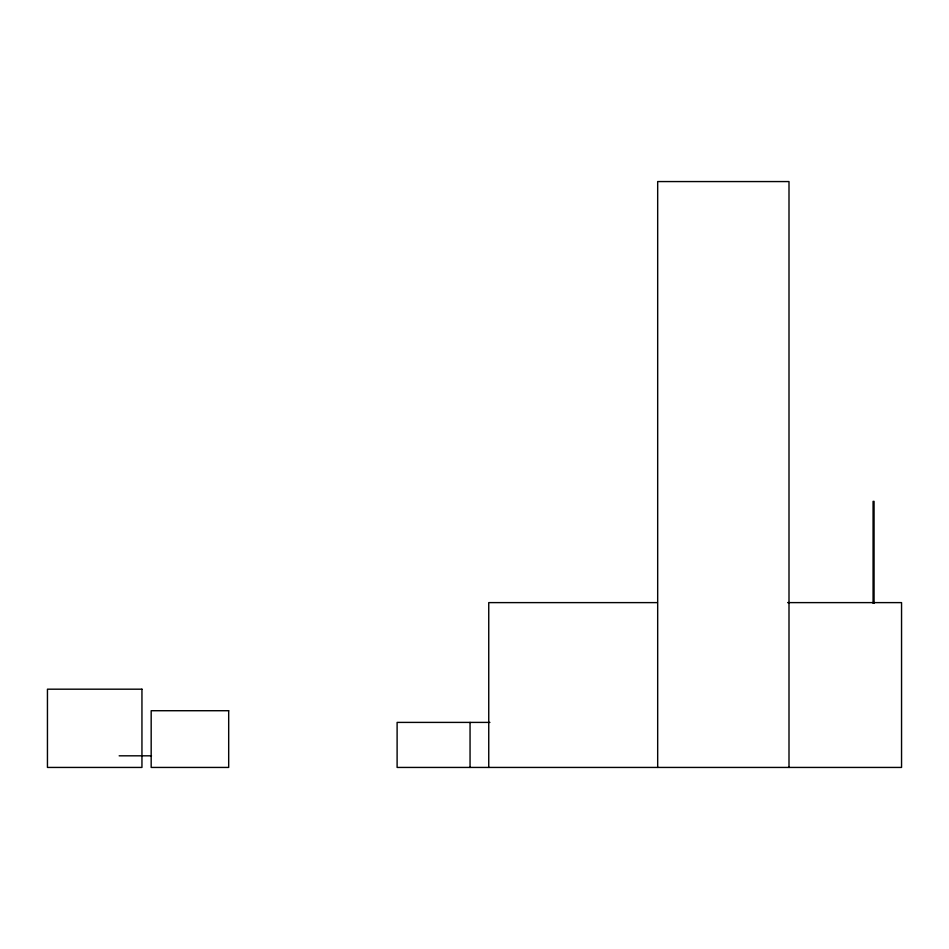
<?xml version="1.0" encoding="UTF-8"?>
<svg xmlns="http://www.w3.org/2000/svg" width="949" height="949" viewBox="0 0 949 949"><rect width="100%" height="100%" fill="white"/><g stroke="black" fill="none" stroke-linecap="round" stroke-linejoin="round"><path stroke-width="1.42" d="M657.42 602.615L488.747 602.615L488.747 767.433M787.623 602.615L901.55 602.615L901.55 767.433L397.109 767.433L397.109 722.403L489.909 722.403M119.159 755.819L151.496 755.819M874.065 603.362L874.065 501.369L873.08 501.369L873.08 603.362M788.999 767.433L788.999 181.567L657.681 181.567L657.681 767.433M470.052 722.403L470.052 767.433M141.947 689.188L47.45 689.188L47.45 767.433L141.947 767.433L141.947 689.188M228.685 710.718L151.176 710.718L151.176 767.433L228.685 767.433L228.685 710.718"/></g></svg>
